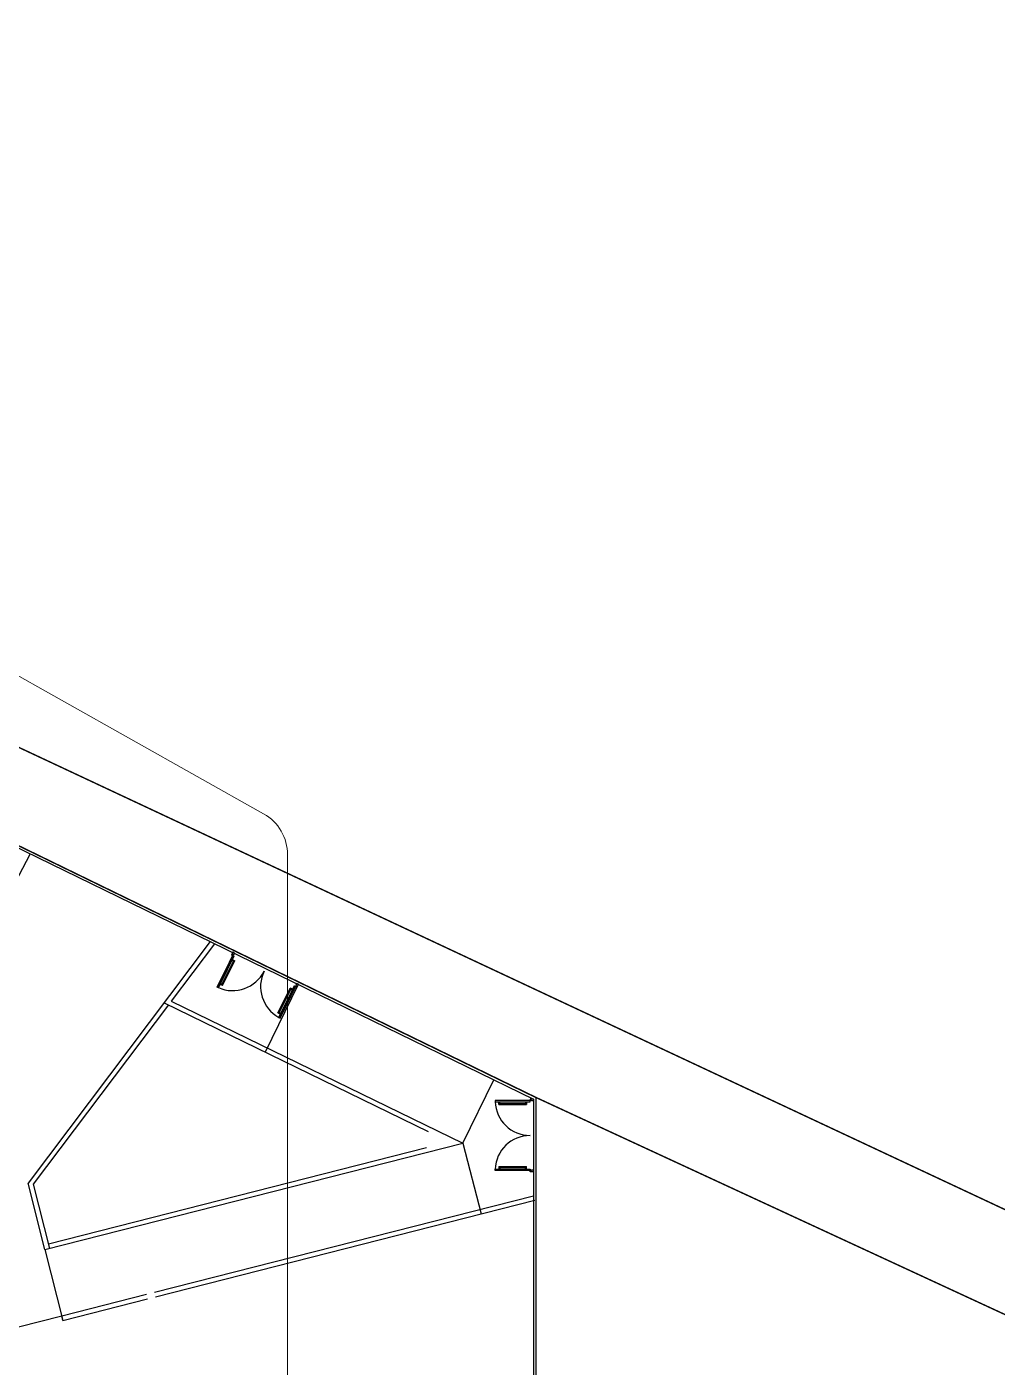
# Model space of a CAD drawing. Header units: metres. Extents: x -331 to 2982, y 362 to 2539.
# Drawn here: x 811.46 to 832.09, y 1035.76 to 1064.27 of the extents above; entities that cross this region are included whole.
import ezdxf

# ---------------------------------------------------------------- set-up
doc = ezdxf.new("R2010")
doc.units = ezdxf.units.M
doc.layers.get('0').update_dxf_attribs({"color": 251})
for name, color, linetype in [('CX', 251, 'Continuous'), ('Div', 251, 'Continuous'), ('Pis', 251, 'Continuous')]:
    doc.layers.add(name, color=color, linetype=linetype)

msp = doc.modelspace()

# ---------------------------------------------------------------- linework, layer by layer
at = {"lineweight": 0}
msp.add_line((809.3721230909885, 1042.564136084072), (811.5379471813387, 1046.674048064779), dxfattribs=at)
msp.add_lwpolyline([(924.7929073603789, 803.353335172327), (923.9766376791488, 997.7972611892221, 0.4142216660946105), (918.990778157304, 1002.797650356614, 0.0006794350110350167), (885.3727820536353, 1002.810217090511), (885.3727820501483, 1011.001882596156), (885.3727820498927, 1011.601882596602), (886.3464476933107, 1011.601882596219, 0.7427886167569143), (887.2018179969266, 1015.306152750457), (883.811865884006, 1016.615771130378), (861.1038687436928, 1023.516969168467), (822.2860059636143, 1041.496607461095), (810.5360026792707, 1047.217797285057), (766.9371060341521, 1070.370097077268), (744.4330323423903, 1083.332766306616), (742.890378450779, 1084.221357074946), (740.7704814984847, 1085.452501496352, 0.5776208198366205), (738.2143080573853, 1083.989614372331), (738.2876815837783, 1030.282979874983), (738.2584995385362, 981.9634663750533), (738.4781391025879, 955.3611352076517), (738.5300160579134, 946.8111352076525), (739.2330090742737, 850.3246201743649)], format="xyb", dxfattribs=at)
at = {"layer": 'CX', "color": 251, "true_color": 0x606060}
for p, q in [((821.4955089633825, 1041.343901502438), (821.495498453487, 1041.402949120551)), ((821.4955089633825, 1041.343901502438), (822.0859851445056, 1041.344006601393)), ((821.5176518201746, 1041.343905443649), (821.5176413102791, 1041.402953061761)), ((821.5176478789638, 1041.366048300441), (822.0638383465026, 1041.366145516974)), ((822.063831777818, 1041.403050278294), (822.0638422877134, 1041.344002660182)), ((822.0859746346101, 1041.403054219505), (822.0859851445056, 1041.344006601393)), ((821.4957428085559, 1040.03009199944), (822.086218989679, 1040.030197098394)), ((821.4957428085559, 1040.03009199944), (821.4957533184513, 1039.971044381327)), ((821.517885665348, 1040.03009594065), (821.5178961752434, 1039.971048322538)), ((821.5178896065588, 1040.007953083858), (822.0640800740977, 1040.008050300391)), ((822.0640866427823, 1039.971145539071), (822.0640761328868, 1040.030193157183)), ((822.0862294995744, 1039.971149480282), (822.086218989679, 1040.030197098394))]:
    msp.add_line(p, q, dxfattribs=at)
at = {"layer": 'CX'}
for p, q in [((822.2360026792741, 1041.462128543005), (822.1621931566337, 1041.462115405635)), ((822.1621931566337, 1041.462115405635), (822.1621984115815, 1041.432591596579)), ((822.1917222206375, 1041.432596851527), (822.1621984115815, 1041.432591596579)), ((822.1917222206375, 1041.432596851527), (822.1917235343745, 1041.425215899263)), ((822.2360092479587, 1041.425223781685), (822.1917235343745, 1041.425215899263)), ((822.2360026792741, 1041.462128543005), (822.2360092479587, 1041.425223781685)), ((822.1919875954974, 1039.941644494191), (822.1624637864412, 1039.941639239244)), ((822.1624690413889, 1039.912115430187), (822.1624637864412, 1039.941639239244)), ((822.2362785640294, 1039.912128567557), (822.1624690413889, 1039.912115430187)), ((822.2362719953446, 1039.949033328877), (822.1919862817605, 1039.949025446455)), ((822.1919875954974, 1039.941644494191), (822.1919862817605, 1039.949025446455)), ((822.2362785640294, 1039.912128567557), (822.2362719953446, 1039.949033328877))]:
    msp.add_line(p, q, dxfattribs=at)
for points in [[(822.1622036665291, 1041.403067787523), (822.1621984115815, 1041.432591596579), (821.4192641666202, 1041.432459361589), (821.419269421568, 1041.402935552532)], [(822.1624585314935, 1039.9711630483), (822.1624637864412, 1039.941639239244), (821.4195295414801, 1039.941507004253), (821.4195242865324, 1039.971030813309)]]:
    msp.add_lwpolyline(points, close=True, dxfattribs=at)
at = {"layer": 'CX', "color": 251, "true_color": 0x606060}
for centre, radius, start, end in [((822.1656557319399, 1041.4341466095), 0.7470385896241425, 182.394498116511, 269.7450090708945), ((822.1659216601389, 1039.940085457158), 0.7470385896285172, 90.27538710000206, 177.6258980539261)]:
    msp.add_arc(centre, radius, start, end, dxfattribs=at)
at = {"layer": 'Div', "color": 230, "linetype": 'Continuous', "lineweight": 0}
for p, q in [((736.0623164931794, 1092.779744843275), (816.4981818979422, 1047.530127733236)), ((817.0078840896799, 1046.658572766975), (817.0078840896799, 1029.938358123906))]:
    msp.add_line(p, q, dxfattribs=at)
msp.add_arc((816.0078840896799, 1046.658572766975), 1.000000000000008, 359.9999999999994, 60.63984247409527, dxfattribs=at)
at = {"layer": 'Pis'}
for p, q in [((810.5360026792732, 1047.21779728506), (822.2860059636168, 1041.496607461098)), ((810.5141155081401, 1047.172842288232), (822.236002679274, 1041.462128543005)), ((809.3721230909885, 1042.564136084072), (811.5379471813387, 1046.674048064779)), ((815.6141788260525, 1043.904709347401), (815.8560482207838, 1044.394426849818)), ((815.6242267223099, 1043.875050419138), (815.8857071490465, 1044.404474746075)), ((815.8462638210613, 1044.591296259038), (815.813578767719, 1044.525118218171)), ((815.813578767719, 1044.525118218171), (815.8400499840659, 1044.512044196834)), ((815.8229592003502, 1044.410769376489), (815.8759016330439, 1044.384621333815)), ((815.8327647163528, 1044.430622788749), (815.8857071490465, 1044.404474746075)), ((815.8531240054028, 1044.538515413181), (815.8400499840659, 1044.512044196834)), ((815.8462638210613, 1044.591296259038), (815.8793528414949, 1044.574953732367)), ((815.8531240054028, 1044.538515413181), (815.8597418094896, 1044.535246907847)), ((815.8793528414949, 1044.574953732367), (815.8597418094896, 1044.535246907847)), ((815.6242267223099, 1043.875050419138), (815.5712842896162, 1043.901198461811)), ((815.6340322383126, 1043.894903831398), (815.5810898056188, 1043.921051874072)), ((817.2332706838883, 1043.899378616533), (816.5325145722704, 1042.460997279046)), ((817.2332706838883, 1043.899378616533), (816.5325145722704, 1042.460997279046)), ((816.8021958497454, 1043.293256469649), (817.063676276482, 1043.822680796586)), ((816.8318547780082, 1043.303304365906), (817.0737241727395, 1043.793021868323)), ((817.1068131931731, 1043.776679341652), (817.0538707604794, 1043.802827384326)), ((817.1166187091758, 1043.796532753912), (817.063676276482, 1043.822680796586)), ((817.1899204309195, 1043.878277335671), (817.1768464095828, 1043.851806119324)), ((817.2033176259297, 1043.838732097987), (817.1768464095828, 1043.851806119324)), ((817.202913658838, 1043.921252665525), (817.1833026268328, 1043.881545841005)), ((817.1899204309195, 1043.878277335671), (817.1833026268328, 1043.881545841005)), ((817.2360026792717, 1043.904910138854), (817.202913658838, 1043.921252665525)), ((817.2360026792717, 1043.904910138854), (817.2033176259297, 1043.838732097987)), ((814.3825501964159, 1043.508425132061), (819.9975014354955, 1040.772911749988)), ((814.5355073862886, 1043.545143012782), (820.7360059636167, 1040.524360442889)), ((816.8021958497454, 1043.293256469649), (816.8551382824392, 1043.267108426975)), ((816.8120013657481, 1043.313109881909), (816.8649437984418, 1043.286961839235)), ((820.7360059636167, 1040.524360442889), (821.3929648182584, 1041.872842946783)), ((820.7360059636167, 1040.524360442889), (821.3929648182584, 1041.872842946783)), ((822.2860059636168, 1041.496607461098), (822.2860059636168, 1014.902584538157)), ((822.2360059636167, 1041.443676162345), (822.2360059636167, 1014.952612909866)), ((811.8493287798758, 1038.260363019278), (820.7360059636167, 1040.524360442889)), ((811.9215457183827, 1038.381955427729), (819.9624722360679, 1040.430486790249)), ((820.7360059636167, 1040.524360442889), (821.1195472330417, 1039.018878408116)), ((820.7360059636167, 1040.524360442889), (821.1195472330417, 1039.018878408116)), ((811.8493287798758, 1038.260363019278), (811.4894289520946, 1039.673047307087)), ((811.5981940666998, 1039.651180257831), (811.9462334533544, 1038.28505075425)), ((814.1760259851249, 1037.353119610892), (822.2360059636167, 1039.406505092144)), ((814.2007137200967, 1037.256214937414), (822.2606936985885, 1039.309600418665)), ((822.2360059636167, 1039.303310894784), (822.2360059636167, 1035.453310894784)), ((811.8493287798758, 1038.260363019278), (812.2328700493003, 1036.754880984505)), ((811.8493287798758, 1038.260363019278), (812.2328700493003, 1036.754880984505)), ((812.2081823143287, 1036.851785657984), (814.008120916229, 1037.310343595118)), ((812.2328700493003, 1036.754880984505), (814.032869946911, 1037.213454537525)), ((810.598194065939, 1036.441620061661), (812.2081823143287, 1036.851785657984)), ((810.598194065939, 1036.441620061661), (812.2081823143287, 1036.851785657984)), ((812.2328700493003, 1036.754880984505), (812.2081823143287, 1036.851785657984))]:
    msp.add_line(p, q, dxfattribs=at)
at = {"layer": 'Pis', "extrusion": (-0.6100748643074069, 0.2210764673244555, 0.7608770304954923)}
for p, q in [((815.3642951702823, 1044.809913242846), (811.4894289520946, 1039.673047307087)), ((815.4558932992877, 1044.765288116643), (814.5355073862881, 1043.545143012782)), ((814.474148325422, 1043.463800005858), (811.5981940666995, 1039.651180257831))]:
    msp.add_line(p, q, dxfattribs=at)
at = {"layer": 'Pis', "const_width": 0.03}
msp.add_lwpolyline([(858.3629769050874, 1026.867990690006), (807.6424014854267, 1050.654675590833), (795.943377834584, 1056.631635391751), (742.8920401896946, 1087.696129176684)], dxfattribs=at)
msp.add_lwpolyline([(924.7929073603789, 803.353335172327), (923.9766376791488, 997.7972611892221, 0.4142216660946105), (918.990778157304, 1002.797650356614, 0.0006794350110350167), (885.3727820536353, 1002.810217090511), (885.3727820501483, 1011.001882596156), (885.3727820498927, 1011.601882596602), (886.3464476933107, 1011.601882596219, 0.7427886167569143), (887.2018179969266, 1015.306152750457), (883.811865884006, 1016.615771130378), (861.1038687436928, 1023.516969168467), (822.2860059636143, 1041.496607461095), (810.5360026792707, 1047.217797285057), (766.9371060341521, 1070.370097077268), (744.4330323423903, 1083.332766306616), (742.890378450779, 1084.221357074946), (740.7704814984847, 1085.452501496352, 0.5776208198366205), (738.2143080573853, 1083.989614372331), (738.2876815837783, 1030.282979874983), (738.2584995385362, 981.9634663750533), (738.4781391025879, 955.3611352076518), (738.5300160579134, 946.8111352076526), (739.2330090742737, 850.324620174365)], format="xyb", dxfattribs=at)
for points in [[(815.866521200413, 1044.498970175497), (815.8400499840659, 1044.512044196834), (815.5110565892094, 1043.8459250964), (815.5375278055562, 1043.832851075063)], [(817.1503751932357, 1043.864880140661), (817.1768464095828, 1043.851806119324), (816.8478530147261, 1043.18568701889), (816.8213817983792, 1043.198761040227)]]:
    msp.add_lwpolyline(points, close=True, dxfattribs=at)
at = {"layer": 'Pis'}
for centre, radius, start, end in [((815.8401874292283, 1044.515832631612), 0.747038589624146, 246.099729529548, 333.4502404839403), ((817.1797712181599, 1043.854217887154), 0.7470385896285208, 153.9806185130338, 241.3311294669516)]:
    msp.add_arc(centre, radius, start, end, dxfattribs=at)

doc.saveas('drawing.dxf')
